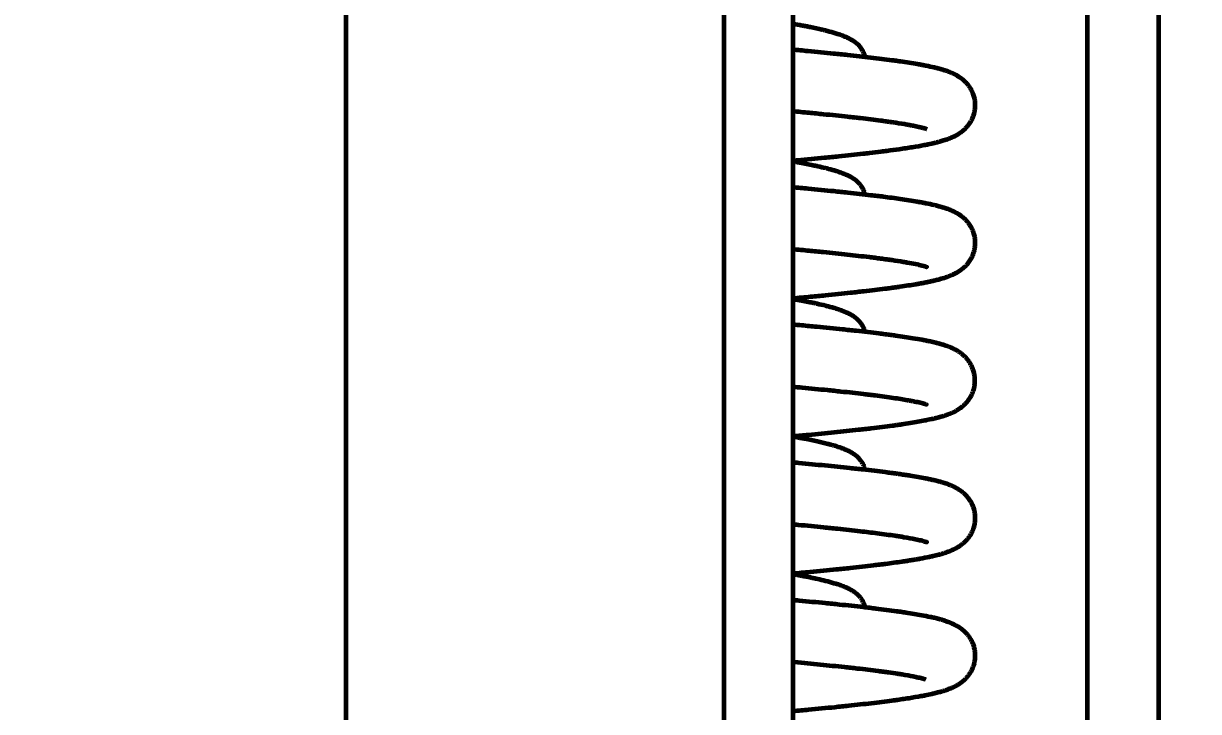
# Model space of a CAD drawing. Header units: millimetres. Extents: x 0 to 840, y 0 to 594.
# Drawn here: x 59.753 to 64.31, y 458.604 to 461.27 of the extents above; entities that cross this region are included whole.
import ezdxf

# ---------------------------------------------------------------- set-up
doc = ezdxf.new("R2010")
doc.units = ezdxf.units.MM
doc.linetypes.add('K5LT_BASIC', pattern=[0])
doc.linetypes.add('K5LT_THIN', pattern=[0])
doc.layers.add('Системный слой', color=7, linetype='Continuous')
doc.styles.add('KDIMTEXTSTYLE', font='GOST_AU.SHX', dxfattribs={"width": 0.96, "oblique": 15, "height": 5})
doc.dimstyles.new('KDIMSTYLE (0.07)', dxfattribs={"dimtxt": 5, "dimasz": 1, "dimexe": 2, "dimexo": 0, "dimgap": 1, "dimtad": 1, "dimlfac": 15, "dimtxsty": 'KDIMTEXTSTYLE', "dimsah": 1, "dimcen": 0, "dimdle": 1, "dimadec": 0, "dimazin": 0, "dimtfac": 0.667, "dimtmove": 0, "dimatfit": 3, "dimfxl": 1, "dimtvp": 1, "dimtolj": 1, "dimtzin": 0, "dimarcsym": 0})

# ---------------------------------------------------------------- blocks, each defined once
blk = doc.blocks.new('KDIMARROW_01')
at = {"layer": 'Системный слой'}
blk.add_hatch(color=0, dxfattribs=at).paths.add_polyline_path([(0, 0), (-5, 0.6583), (-4.5, 0), (-5, -0.6583)])
at = {"layer": 'Системный слой', "color": 0, "linetype": 'K5LT_THIN', "lineweight": 18}
for p, q in [((-4.5, 0), (-5, 0.6583)), ((-5, 0.6583), (0, 0)), ((0, 0), (-5, -0.6583)), ((-5, -0.6583), (-4.5, 0)), ((0, 0), (-1, 0))]:
    blk.add_line(p, q, dxfattribs=at)

msp = doc.modelspace()

# ---------------------------------------------------------------- linework, layer by layer
at = {"layer": 'Системный слой', "color": 5, "linetype": 'K5LT_BASIC', "lineweight": 60, "true_color": 0x0000ff}
for p, q in [((61.00305, 512.31632), (61.00305, 411.74583)), ((62.46971, 512.30589), (62.46971, 411.73474)), ((63.87945, 446.48472), (63.87945, 479.15139)), ((64.15418, 479.15139), (64.15418, 446.48472)), ((62.73638, 479.01806), (62.73638, 446.61806))]:
    msp.add_line(p, q, dxfattribs=at)
for points, knots in [([(62.73638, 461.26993), (62.74903, 461.2677), (62.76129, 461.26547), (62.77834, 461.26224), (62.78348, 461.26126), (62.79361, 461.25927), (62.79859, 461.25828), (62.81983, 461.25395), (62.83518, 461.25061), (62.85097, 461.24688), (62.85235, 461.24655), (62.85804, 461.24519), (62.86226, 461.24415), (62.87051, 461.24206), (62.87456, 461.24101), (62.88966, 461.23696), (62.90013, 461.2339), (62.9171, 461.2284), (62.92397, 461.22599), (62.93615, 461.22129), (62.9416, 461.21902), (62.9495, 461.21538), (62.95205, 461.21415), (62.95716, 461.21155), (62.95953, 461.21027), (62.96692, 461.20607), (62.97188, 461.20292), (62.97882, 461.19776), (62.98089, 461.19613), (62.98652, 461.19134), (62.98987, 461.18817), (62.99519, 461.18222), (62.99684, 461.18022), (63.0002, 461.17577), (63.00177, 461.17349), (63.00475, 461.1687), (63.00621, 461.1661), (63.00874, 461.16099), (63.01002, 461.15805), (63.01253, 461.15131), (63.0139, 461.1466), (63.01482, 461.14196), (63.01484, 461.14185), (63.01486, 461.14173)], [18.2724211, 18.2724211, 18.2724211, 18.2724211, 18.9759641, 18.9759641, 19.2863733, 19.2863733, 19.5978108, 19.5978108, 20.6361966, 20.6361966, 20.7370337, 20.7370337, 21.0524753, 21.0524753, 21.3680172, 21.3680172, 22.2598276, 22.2598276, 22.9155012, 22.9155012, 23.4758373, 23.4758373, 23.7564918, 23.7564918, 24.0221709, 24.0221709, 24.5664052, 24.5664052, 24.7990023, 24.7990023, 25.1935999, 25.1935999, 25.3943272, 25.3943272, 25.588428, 25.588428, 25.7781975, 25.7781975, 25.9655463, 25.9655463, 26.2456504, 26.2456504, 26.2528438, 26.2528438, 26.2528438, 26.2528438]), ([(62.73638, 461.16975), (62.74619, 461.16886), (62.75594, 461.16796), (62.77541, 461.16615), (62.78513, 461.16524), (62.82917, 461.16109), (62.86252, 461.15784), (62.90382, 461.15367), (62.91289, 461.15274), (62.93084, 461.15088), (62.93973, 461.14995), (62.98009, 461.14567), (63.01027, 461.14231), (63.06796, 461.13552), (63.09544, 461.13208), (63.12842, 461.12764), (63.13557, 461.12665), (63.14648, 461.12512), (63.15034, 461.12457), (63.17766, 461.12062), (63.19937, 461.11721), (63.22548, 461.11267), (63.2313, 461.11162), (63.24265, 461.10951), (63.24822, 461.10844), (63.26462, 461.10517), (63.27508, 461.10292), (63.28978, 461.09946), (63.29453, 461.09829), (63.30556, 461.09543), (63.31191, 461.09367), (63.32227, 461.09055), (63.32616, 461.08932), (63.33646, 461.08583), (63.34281, 461.08348), (63.35249, 461.07944), (63.35607, 461.07785), (63.36311, 461.07447), (63.36623, 461.07288), (63.37581, 461.06757), (63.38167, 461.06393), (63.39118, 461.05691), (63.39454, 461.05423), (63.40083, 461.04871), (63.40412, 461.04557), (63.41013, 461.03921), (63.41313, 461.03574), (63.41667, 461.03117), (63.41733, 461.03029), (63.41929, 461.02762), (63.42058, 461.02578), (63.42432, 461.02009), (63.42669, 461.01606), (63.43184, 461.00606), (63.43447, 460.99988), (63.4382, 460.98862), (63.43956, 460.98352), (63.4416, 460.97332), (63.44232, 460.96807), (63.44309, 460.9576), (63.44315, 460.95232), (63.44261, 460.94184), (63.44201, 460.93665), (63.44021, 460.92643), (63.439, 460.92146), (63.43604, 460.91173), (63.4343, 460.90708), (63.43034, 460.89804), (63.42816, 460.89377), (63.42256, 460.88411), (63.41906, 460.87901), (63.41217, 460.87023), (63.40878, 460.86641), (63.40237, 460.85989), (63.3993, 460.85705), (63.39328, 460.8519), (63.39002, 460.84935), (63.38388, 460.84489), (63.38057, 460.84269), (63.37432, 460.83879), (63.37108, 460.83692), (63.36185, 460.83195), (63.35641, 460.8294), (63.34697, 460.82538), (63.34398, 460.82419), (63.33701, 460.82156), (63.33343, 460.82029), (63.32433, 460.81722), (63.31842, 460.8154), (63.30844, 460.81253), (63.30417, 460.81136), (63.29525, 460.80905), (63.29076, 460.80793), (63.27833, 460.80498), (63.27016, 460.80318), (63.25644, 460.80034), (63.25106, 460.79926), (63.23128, 460.79546), (63.21614, 460.79279), (63.18381, 460.78752), (63.16663, 460.78491), (63.13347, 460.78018), (63.11779, 460.77805), (63.09393, 460.77495), (63.08628, 460.77398), (63.06413, 460.77121), (63.0493, 460.76942), (63.02585, 460.76668), (63.01755, 460.76572), (62.97917, 460.76137), (62.94765, 460.75799), (62.90572, 460.75367), (62.89657, 460.75275), (62.87813, 460.75089), (62.86883, 460.74997), (62.82602, 460.74575), (62.79142, 460.74247), (62.74939, 460.73859), (62.7429, 460.73799), (62.73638, 460.7374)], [4.1668809, 4.1668809, 4.1668809, 4.1668809, 4.4685122, 4.4685122, 4.7742385, 4.7742385, 5.8641996, 5.8641996, 6.1750895, 6.1750895, 6.4870773, 6.4870773, 7.6093751, 7.6093751, 8.7522861, 8.7522861, 9.0762528, 9.0762528, 9.2571524, 9.2571524, 10.3697105, 10.3697105, 10.7012069, 10.7012069, 11.0329887, 11.0329887, 11.7112362, 11.7112362, 12.0390048, 12.0390048, 12.5089363, 12.5089363, 12.8145839, 12.8145839, 13.296483, 13.296483, 13.5663675, 13.5663675, 13.8145014, 13.8145014, 14.2199933, 14.2199933, 14.4224333, 14.4224333, 14.6160947, 14.6160947, 14.8029386, 14.8029386, 14.8460907, 14.8460907, 14.932395, 14.932395, 15.1050035, 15.1050035, 15.3405005, 15.3405005, 15.5143577, 15.5143577, 15.685019, 15.685019, 15.8536767, 15.8536767, 16.0214403, 16.0214403, 16.1893677, 16.1893677, 16.3584896, 16.3584896, 16.5298338, 16.5298338, 16.7650125, 16.7650125, 16.9765704, 16.9765704, 17.1636235, 17.1636235, 17.3605847, 17.3605847, 17.5682798, 17.5682798, 17.787512, 17.787512, 18.2179543, 18.2179543, 18.4727563, 18.4727563, 18.7506908, 18.7506908, 19.1853551, 19.1853551, 19.4997899, 19.4997899, 19.8189069, 19.8189069, 20.3544482, 20.3544482, 20.68605, 20.68605, 21.5367781, 21.5367781, 22.3875063, 22.3875063, 23.0901486, 23.0901486, 23.4130933, 23.4130933, 24.0090251, 24.0090251, 24.32784, 24.32784, 25.462092, 25.462092, 25.7737543, 25.7737543, 26.0841589, 26.0841589, 27.1881225, 27.1881225, 27.3885184, 27.3885184, 27.3885184, 27.3885184]), ([(63.25626, 460.86031), (63.25587, 460.86047), (63.25609, 460.86039), (63.25374, 460.86127), (63.25072, 460.86228), (63.24516, 460.8639), (63.24278, 460.86456), (63.23636, 460.86626), (63.23135, 460.86749), (63.22223, 460.86957), (63.21858, 460.87036), (63.2083, 460.87252), (63.20145, 460.87387), (63.18937, 460.87613), (63.18449, 460.87701), (63.16647, 460.88016), (63.15233, 460.88245), (63.13076, 460.88571), (63.12433, 460.88666), (63.11132, 460.88853), (63.10477, 460.88945), (63.09136, 460.89129), (63.08449, 460.89222), (63.05296, 460.89637), (63.02651, 460.89961), (62.99046, 460.90379), (62.98239, 460.90471), (62.96603, 460.90654), (62.95774, 460.90746), (62.91937, 460.91164), (62.88787, 460.91492), (62.84598, 460.9191), (62.8368, 460.92001), (62.81829, 460.92182), (62.80895, 460.92272), (62.77889, 460.92561), (62.75782, 460.92759), (62.73638, 460.92957)], [0, 0, 0, 0, 0.3095839, 0.3095839, 1.0292274, 1.0292274, 1.3637858, 1.3637858, 1.9592679, 1.9592679, 2.3306289, 2.3306289, 2.9261111, 2.9261111, 3.3034746, 3.3034746, 4.2582491, 4.2582491, 4.647893, 4.647893, 5.0231147, 5.0231147, 5.3976469, 5.3976469, 6.7051952, 6.7051952, 7.0742298, 7.0742298, 7.4416113, 7.4416113, 8.7501023, 8.7501023, 9.1118941, 9.1118941, 9.4727252, 9.4727252, 10.2627737, 10.2627737, 10.2627737, 10.2627737]), ([(62.73638, 460.73659), (62.73757, 460.73638), (62.73876, 460.73617), (62.74546, 460.73499), (62.7509, 460.73401), (62.77472, 460.72966), (62.79224, 460.72628), (62.81255, 460.72208), (62.8163, 460.72129), (62.82474, 460.71949), (62.82939, 460.71848), (62.84404, 460.71521), (62.85369, 460.71294), (62.8671, 460.7096), (62.87119, 460.70855), (62.88551, 460.70477), (62.89524, 460.702), (62.91136, 460.69697), (62.91798, 460.69476), (62.92744, 460.69131), (62.93046, 460.69017), (62.93909, 460.68675), (62.94448, 460.68443), (62.95227, 460.68071), (62.95484, 460.67942), (62.96255, 460.67532), (62.96755, 460.67238), (62.9748, 460.66742), (62.97696, 460.66584), (62.98289, 460.66122), (62.98676, 460.65783), (62.9923, 460.65214), (62.99409, 460.65016), (62.99718, 460.64643), (62.99834, 460.64494), (63.00119, 460.64101), (63.00265, 460.63882), (63.0056, 460.63387), (63.00691, 460.63145), (63.01, 460.62492), (63.01159, 460.62079), (63.01363, 460.61397), (63.01434, 460.61108), (63.01487, 460.60837)], [18.9866963, 18.9866963, 18.9866963, 18.9866963, 19.053135, 19.053135, 19.3618002, 19.3618002, 20.4254565, 20.4254565, 20.6709232, 20.6709232, 20.9850688, 20.9850688, 21.6814403, 21.6814403, 21.997325, 21.997325, 22.8134617, 22.8134617, 23.4301858, 23.4301858, 23.7326693, 23.7326693, 24.2956329, 24.2956329, 24.5741367, 24.5741367, 25.1371003, 25.1371003, 25.3743849, 25.3743849, 25.7988479, 25.7988479, 26.0097208, 26.0097208, 26.1561193, 26.1561193, 26.3501303, 26.3501303, 26.5379013, 26.5379013, 26.8095241, 26.8095241, 26.9776157, 26.9776157, 26.9776157, 26.9776157]), ([(62.73638, 460.63642), (62.75647, 460.63458), (62.77626, 460.63275), (62.83011, 460.62767), (62.86345, 460.62442), (62.90473, 460.62024), (62.91379, 460.61931), (62.93173, 460.61746), (62.94061, 460.61653), (62.98094, 460.61224), (63.01109, 460.60889), (63.04779, 460.60456), (63.05579, 460.6036), (63.07157, 460.60168), (63.07934, 460.60071), (63.11024, 460.5968), (63.13221, 460.59384), (63.17649, 460.58747), (63.19827, 460.58405), (63.22446, 460.57951), (63.2303, 460.57847), (63.24168, 460.57636), (63.24726, 460.57529), (63.2638, 460.57201), (63.27438, 460.56974), (63.2892, 460.56626), (63.29396, 460.56509), (63.30504, 460.56224), (63.31141, 460.56048), (63.32182, 460.55736), (63.32572, 460.55612), (63.33598, 460.55267), (63.34231, 460.55034), (63.35196, 460.54634), (63.35554, 460.54476), (63.36259, 460.5414), (63.36571, 460.53982), (63.37531, 460.53453), (63.38122, 460.5309), (63.39075, 460.52391), (63.39412, 460.52124), (63.40042, 460.51576), (63.40371, 460.51264), (63.40974, 460.50632), (63.41275, 460.50287), (63.41641, 460.49817), (63.41719, 460.49716), (63.41948, 460.49403), (63.42098, 460.49187), (63.42531, 460.48517), (63.42802, 460.48038), (63.43327, 460.46946), (63.43573, 460.46319), (63.43915, 460.45178), (63.44037, 460.44664), (63.44212, 460.43636), (63.44269, 460.4311), (63.44315, 460.4206), (63.44306, 460.41533), (63.44222, 460.40489), (63.44148, 460.39975), (63.43939, 460.38963), (63.43806, 460.38472), (63.43437, 460.37372), (63.43189, 460.36789), (63.42612, 460.35659), (63.42286, 460.35129), (63.41573, 460.34118), (63.41182, 460.33645), (63.4049, 460.32903), (63.4019, 460.32612), (63.39584, 460.32068), (63.39278, 460.31817), (63.38694, 460.31373), (63.38417, 460.31178), (63.38009, 460.30907), (63.37874, 460.30821), (63.37476, 460.30573), (63.37212, 460.3042), (63.36453, 460.3), (63.35949, 460.29754), (63.35132, 460.29387), (63.3479, 460.29243), (63.34096, 460.28969), (63.3376, 460.28844), (63.32627, 460.28446), (63.31902, 460.28221), (63.30714, 460.27884), (63.30269, 460.27764), (63.29212, 460.27492), (63.28567, 460.27336), (63.27405, 460.27072), (63.26904, 460.26963), (63.25869, 460.26746), (63.2533, 460.26637), (63.24233, 460.26424), (63.23669, 460.26318), (63.22506, 460.26108), (63.21914, 460.26004), (63.1942, 460.25579), (63.1739, 460.25264), (63.14747, 460.24884), (63.14273, 460.24817), (63.13084, 460.24651), (63.1236, 460.24552), (63.10889, 460.24356), (63.10141, 460.24258), (63.06812, 460.23832), (63.0409, 460.23505), (63.00388, 460.23084), (62.99541, 460.22989), (62.97827, 460.228), (62.96961, 460.22705), (62.92956, 460.22275), (62.89684, 460.2194), (62.85353, 460.21513), (62.8441, 460.2142), (62.82509, 460.21237), (62.81551, 460.21145), (62.78313, 460.20837), (62.75996, 460.20622), (62.73638, 460.20406)], [4.8614913, 4.8614913, 4.8614913, 4.8614913, 5.5818422, 5.5818422, 6.8537816, 6.8537816, 7.2165198, 7.2165198, 7.5805572, 7.5805572, 8.8901314, 8.8901314, 9.2629528, 9.2629528, 9.6374066, 9.6374066, 10.777329, 10.777329, 12.0760222, 12.0760222, 12.4627177, 12.4627177, 12.8497672, 12.8497672, 13.6476354, 13.6476354, 14.030295, 14.030295, 14.5806236, 14.5806236, 14.9375852, 14.9375852, 15.4968858, 15.4968858, 15.8128221, 15.8128221, 16.1031491, 16.1031491, 16.5794431, 16.5794431, 16.816443, 16.816443, 17.0430466, 17.0430466, 17.2614572, 17.2614572, 17.3202665, 17.3202665, 17.437885, 17.437885, 17.6731221, 17.6731221, 17.9452692, 17.9452692, 18.146873, 18.146873, 18.3452432, 18.3452432, 18.5417021, 18.5417021, 18.7374953, 18.7374953, 18.9338212, 18.9338212, 19.1900877, 19.1900877, 19.4587033, 19.4587033, 19.7473174, 19.7473174, 19.9632411, 19.9632411, 20.18761, 20.18761, 20.3983651, 20.3983651, 20.504022, 20.504022, 20.7153359, 20.7153359, 21.1379637, 21.1379637, 21.4394631, 21.4394631, 21.7571441, 21.7571441, 22.4282853, 22.4282853, 22.7978185, 22.7978185, 23.3173736, 23.3173736, 23.7004594, 23.7004594, 24.0872909, 24.0872909, 24.4746387, 24.4746387, 24.8619441, 24.8619441, 26.0594127, 26.0594127, 26.3165195, 26.3165195, 26.6958577, 26.6958577, 27.0734281, 27.0734281, 28.3445503, 28.3445503, 28.7146429, 28.7146429, 29.0827698, 29.0827698, 30.3950598, 30.3950598, 30.7560073, 30.7560073, 31.115669, 31.115669, 31.9611181, 31.9611181, 31.9611181, 31.9611181]), ([(62.73638, 460.39624), (62.75784, 460.39425), (62.77892, 460.39227), (62.80897, 460.38939), (62.81828, 460.38848), (62.83674, 460.38668), (62.84589, 460.38578), (62.88728, 460.38164), (62.91835, 460.37842), (62.97769, 460.37195), (63.00595, 460.36872), (63.04003, 460.36457), (63.04746, 460.36365), (63.06206, 460.36181), (63.06921, 460.36089), (63.08478, 460.35885), (63.09312, 460.35772), (63.10786, 460.35569), (63.11436, 460.35477), (63.13629, 460.35159), (63.15088, 460.34934), (63.16972, 460.34623), (63.17501, 460.34534), (63.19196, 460.34236), (63.20276, 460.34031), (63.22166, 460.33641), (63.23, 460.33451), (63.24122, 460.33167), (63.24519, 460.33057), (63.24961, 460.32925), (63.25147, 460.32867), (63.2536, 460.32796), (63.25473, 460.32756), (63.25632, 460.32697), (63.25572, 460.32722), (63.25569, 460.32724)], [44.6451826, 44.6451826, 44.6451826, 44.6451826, 45.4796506, 45.4796506, 45.8593105, 45.8593105, 46.2400897, 46.2400897, 47.6009443, 47.6009443, 48.9714035, 48.9714035, 49.363523, 49.363523, 49.7564777, 49.7564777, 50.2374696, 50.2374696, 50.6332622, 50.6332622, 51.6101445, 51.6101445, 52.0088925, 52.0088925, 52.9375508, 52.9375508, 53.866209, 53.866209, 54.4569533, 54.4569533, 54.8067414, 54.8067414, 55.1382567, 55.1382567, 55.699993, 55.699993, 55.699993, 55.699993]), ([(62.73638, 460.20326), (62.74067, 460.2025), (62.74492, 460.20175), (62.76787, 460.19762), (62.78568, 460.19423), (62.80741, 460.18982), (62.81224, 460.18882), (62.82177, 460.1868), (62.82645, 460.18579), (62.84165, 460.18243), (62.85177, 460.18007), (62.86564, 460.17663), (62.86975, 460.17559), (62.88427, 460.17178), (62.89417, 460.16898), (62.91052, 460.16392), (62.91722, 460.16169), (62.93005, 460.15704), (62.93623, 460.15462), (62.94488, 460.15085), (62.94763, 460.1496), (62.95549, 460.14581), (62.96051, 460.14316), (62.96793, 460.13868), (62.97015, 460.13726), (62.97455, 460.13426), (62.97673, 460.13268), (62.98268, 460.12806), (62.98655, 460.12469), (62.99213, 460.11899), (62.99391, 460.11704), (62.99733, 460.11293), (62.99877, 460.11107), (63.00189, 460.10664), (63.00333, 460.10441), (63.00693, 460.09818), (63.00883, 460.09429), (63.01204, 460.08615), (63.01342, 460.08169), (63.01453, 460.07672), (63.01469, 460.07591), (63.01485, 460.07509)], [19.0173249, 19.0173249, 19.0173249, 19.0173249, 19.2562342, 19.2562342, 20.3227684, 20.3227684, 20.6355248, 20.6355248, 20.9494884, 20.9494884, 21.6752028, 21.6752028, 21.9911251, 21.9911251, 22.8173207, 22.8173207, 23.4389756, 23.4389756, 24.0606305, 24.0606305, 24.3484874, 24.3484874, 24.9103531, 24.9103531, 25.1588911, 25.1588911, 25.3970667, 25.3970667, 25.8240667, 25.8240667, 26.0350547, 26.0350547, 26.2176216, 26.2176216, 26.4101423, 26.4101423, 26.6914451, 26.6914451, 26.959428, 26.959428, 27.0083802, 27.0083802, 27.0083802, 27.0083802]), ([(62.73638, 459.67073), (62.73715, 459.6708), (62.73792, 459.67087), (62.7486, 459.67185), (62.75843, 459.67275), (62.77798, 459.67457), (62.78769, 459.67548), (62.83167, 459.67963), (62.86498, 459.68288), (62.92976, 459.68944), (62.96117, 459.69276), (62.99963, 459.69703), (63.00803, 459.69797), (63.02461, 459.69987), (63.0328, 459.70082), (63.06985, 459.7052), (63.09722, 459.70863), (63.13006, 459.71307), (63.13718, 459.71405), (63.14915, 459.71574), (63.15406, 459.71645), (63.18148, 459.72045), (63.20236, 459.72377), (63.24076, 459.7305), (63.25808, 459.73387), (63.27924, 459.73855), (63.28411, 459.73967), (63.29355, 459.74195), (63.29825, 459.74314), (63.30891, 459.74598), (63.31499, 459.7477), (63.32506, 459.75082), (63.3288, 459.75204), (63.34013, 459.75597), (63.34722, 459.7587), (63.35792, 459.76349), (63.36149, 459.7652), (63.36834, 459.76874), (63.37177, 459.77063), (63.38053, 459.7759), (63.386, 459.77956), (63.39482, 459.7865), (63.39803, 459.78923), (63.40431, 459.79512), (63.40738, 459.79825), (63.41333, 459.80499), (63.41619, 459.80855), (63.42163, 459.81616), (63.4242, 459.82016), (63.42979, 459.8301), (63.43262, 459.83612), (63.43733, 459.84876), (63.43919, 459.85518), (63.44185, 459.86836), (63.44266, 459.87501), (63.44315, 459.88694), (63.44304, 459.89219), (63.44218, 459.90256), (63.44142, 459.90773), (63.43933, 459.91775), (63.43796, 459.92275), (63.43478, 459.93219), (63.4329, 459.93681), (63.42872, 459.94566), (63.4264, 459.9499), (63.42145, 459.95794), (63.41879, 459.96175), (63.41543, 459.96611), (63.41479, 459.96692), (63.41128, 459.97125), (63.40825, 459.97462), (63.40086, 459.98213), (63.39609, 459.98632), (63.38853, 459.99227), (63.38537, 459.99454), (63.3791, 459.99876), (63.37613, 460.0006), (63.36974, 460.00431), (63.36693, 460.00583), (63.35754, 460.0106), (63.35168, 460.01317), (63.34241, 460.0169), (63.3387, 460.0183), (63.33144, 460.02088), (63.32776, 460.02212), (63.31761, 460.02534), (63.31149, 460.02712), (63.30075, 460.03002), (63.29619, 460.0312), (63.28497, 460.03396), (63.278, 460.03556), (63.26567, 460.03824), (63.26047, 460.03932), (63.24978, 460.04147), (63.24423, 460.04254), (63.22705, 460.04576), (63.21486, 460.04788), (63.18156, 460.05336), (63.15941, 460.05667), (63.12929, 460.06085), (63.1228, 460.06173), (63.10887, 460.06359), (63.10138, 460.06457), (63.08617, 460.06652), (63.07844, 460.06749), (63.04273, 460.07189), (63.0132, 460.07531), (62.97349, 460.07967), (62.96473, 460.08062), (62.9471, 460.08251), (62.93822, 460.08344), (62.8972, 460.08772), (62.8638, 460.09105), (62.81973, 460.0953), (62.81013, 460.09621), (62.79079, 460.09804), (62.78105, 460.09896), (62.75972, 460.10094), (62.7481, 460.10202), (62.73638, 460.10309)], [20.5004212, 20.5004212, 20.5004212, 20.5004212, 20.5288539, 20.5288539, 20.8944671, 20.8944671, 21.2613492, 21.2613492, 22.5694323, 22.5694323, 23.9023707, 23.9023707, 24.2813602, 24.2813602, 24.6620587, 24.6620587, 26.0310238, 26.0310238, 26.4197843, 26.4197843, 26.6974885, 26.6974885, 27.9923383, 27.9923383, 29.2622355, 29.2622355, 29.6574406, 29.6574406, 30.0496169, 30.0496169, 30.5944099, 30.5944099, 30.956995, 30.956995, 31.6233783, 31.6233783, 31.9346711, 31.9346711, 32.2239072, 32.2239072, 32.6561512, 32.6561512, 32.8961218, 32.8961218, 33.1242799, 33.1242799, 33.3442043, 33.3442043, 33.5583836, 33.5583836, 33.8388043, 33.8388043, 34.1044059, 34.1044059, 34.3623828, 34.3623828, 34.5636874, 34.5636874, 34.7661783, 34.7661783, 34.9711601, 34.9711601, 35.1800107, 35.1800107, 35.3915966, 35.3915966, 35.6045709, 35.6045709, 35.6542449, 35.6542449, 35.8764914, 35.8764914, 36.2136294, 36.2136294, 36.4521995, 36.4521995, 36.7025209, 36.7025209, 36.9680492, 36.9680492, 37.5074268, 37.5074268, 37.8375662, 37.8375662, 38.1840404, 38.1840404, 38.7474291, 38.7474291, 39.1316881, 39.1316881, 39.6950767, 39.6950767, 40.0911206, 40.0911206, 40.4893947, 40.4893947, 41.301946, 41.301946, 42.6035807, 42.6035807, 42.9524479, 42.9524479, 43.3406875, 43.3406875, 43.7274479, 43.7274479, 45.0969257, 45.0969257, 45.4778107, 45.4778107, 45.8541567, 45.8541567, 47.1961093, 47.1961093, 47.5656724, 47.5656724, 47.9340082, 47.9340082, 48.3662123, 48.3662123, 48.3662123, 48.3662123]), ([(62.73638, 459.8629), (62.74859, 459.86177), (62.76069, 459.86065), (62.80642, 459.85633), (62.83916, 459.85314), (62.87959, 459.84906), (62.88846, 459.84815), (62.90601, 459.84633), (62.91469, 459.84542), (62.95397, 459.84125), (62.9832, 459.838), (63.01855, 459.83384), (63.02622, 459.83292), (63.04132, 459.83108), (63.04874, 459.83016), (63.08132, 459.82604), (63.10487, 459.82285), (63.14637, 459.81675), (63.16473, 459.81381), (63.18597, 459.81008), (63.19083, 459.80919), (63.20014, 459.80744), (63.20454, 459.80658), (63.21697, 459.80407), (63.22384, 459.80258), (63.23372, 459.80023), (63.2381, 459.79913), (63.24553, 459.79716), (63.25157, 459.79534), (63.25673, 459.79352), (63.2542, 459.79465), (63.25473, 459.79438)], [35.1401365, 35.1401365, 35.1401365, 35.1401365, 35.5140966, 35.5140966, 36.570005, 36.570005, 36.8712005, 36.8712005, 37.1732964, 37.1732964, 38.2566312, 38.2566312, 38.5637945, 38.5637945, 38.8724733, 38.8724733, 39.9474061, 39.9474061, 40.9542336, 40.9542336, 41.2681732, 41.2681732, 41.5816678, 41.5816678, 42.1900096, 42.1900096, 42.4269026, 42.4269026, 42.8114668, 42.8114668, 43.1720171, 43.1720171, 43.1720171, 43.1720171]), ([(62.73638, 459.66993), (62.74158, 459.66901), (62.74672, 459.6681), (62.75719, 459.6662), (62.76253, 459.66522), (62.77305, 459.66325), (62.77824, 459.66226), (62.80015, 459.65802), (62.81602, 459.65476), (62.84571, 459.6482), (62.85949, 459.64492), (62.87369, 459.64122), (62.87497, 459.64089), (62.88023, 459.63949), (62.88413, 459.63843), (62.89171, 459.63629), (62.89543, 459.63521), (62.90773, 459.6315), (62.91596, 459.62881), (62.92978, 459.62381), (62.93557, 459.62155), (62.94403, 459.6179), (62.94671, 459.61669), (62.95473, 459.61288), (62.96002, 459.61011), (62.96754, 459.60559), (62.96971, 459.60422), (62.97618, 459.59984), (62.98019, 459.59682), (62.98625, 459.5915), (62.98822, 459.58965), (62.99197, 459.58583), (62.99387, 459.58374), (62.99735, 459.57958), (62.9991, 459.57729), (63.00173, 459.57351), (63.00273, 459.57198), (63.00505, 459.56818), (63.00628, 459.56596), (63.00938, 459.55969), (63.01096, 459.55586), (63.01325, 459.54872), (63.014, 459.54591), (63.0147, 459.54254), (63.01478, 459.54213), (63.01486, 459.54172)], [18.7531004, 18.7531004, 18.7531004, 18.7531004, 19.0426039, 19.0426039, 19.3519837, 19.3519837, 19.6624182, 19.6624182, 20.6833386, 20.6833386, 21.6908751, 21.6908751, 21.7920482, 21.7920482, 22.107652, 22.107652, 22.422554, 22.422554, 23.1771574, 23.1771574, 23.76632, 23.76632, 24.0510557, 24.0510557, 24.6297246, 24.6297246, 24.8812289, 24.8812289, 25.3358291, 25.3358291, 25.5527337, 25.5527337, 25.7623323, 25.7623323, 25.9659718, 25.9659718, 26.0933256, 26.0933256, 26.2696887, 26.2696887, 26.5430743, 26.5430743, 26.7231823, 26.7231823, 26.747829, 26.747829, 26.747829, 26.747829]), ([(62.73638, 459.56975), (62.74418, 459.56904), (62.75194, 459.56833), (62.79446, 459.56439), (62.82833, 459.56117), (62.89435, 459.55467), (62.92645, 459.55138), (62.96594, 459.54716), (62.97458, 459.54622), (62.99175, 459.54433), (63.00026, 459.54338), (63.03913, 459.53898), (63.068, 459.53552), (63.10267, 459.53107), (63.11011, 459.53009), (63.12474, 459.52814), (63.13192, 459.52716), (63.1434, 459.52555), (63.14778, 459.52493), (63.15903, 459.52332), (63.16581, 459.52232), (63.17908, 459.52031), (63.18559, 459.5193), (63.21315, 459.51491), (63.23276, 459.51147), (63.25614, 459.50687), (63.26145, 459.50579), (63.2718, 459.50359), (63.2768, 459.50248), (63.2887, 459.49973), (63.29552, 459.49806), (63.30643, 459.49517), (63.3108, 459.49396), (63.32146, 459.49083), (63.32759, 459.48889), (63.33742, 459.48544), (63.34134, 459.48399), (63.34859, 459.4811), (63.35228, 459.47954), (63.36232, 459.47495), (63.36853, 459.47183), (63.37896, 459.46551), (63.3822, 459.4634), (63.38875, 459.45876), (63.39212, 459.45618), (63.39846, 459.45085), (63.40178, 459.44783), (63.40937, 459.44019), (63.41393, 459.43496), (63.41996, 459.42669), (63.42167, 459.42418), (63.42584, 459.41756), (63.4282, 459.41332), (63.43248, 459.40445), (63.43441, 459.39982), (63.43771, 459.39026), (63.4391, 459.38532), (63.44128, 459.37524), (63.44207, 459.37008), (63.44301, 459.35969), (63.44315, 459.35445), (63.44274, 459.34258), (63.44199, 459.33596), (63.43947, 459.32299), (63.43771, 459.31665), (63.43427, 459.30712), (63.43289, 459.30376), (63.42885, 459.29495), (63.42581, 459.28946), (63.42021, 459.28073), (63.41727, 459.27667), (63.41176, 459.2698), (63.40859, 459.26623), (63.40272, 459.26022), (63.39953, 459.25725), (63.39341, 459.25201), (63.39036, 459.24961), (63.38212, 459.2436), (63.37769, 459.24078), (63.36951, 459.23604), (63.36689, 459.23463), (63.36043, 459.23136), (63.35743, 459.22994), (63.35087, 459.22701), (63.34737, 459.22555), (63.33806, 459.22189), (63.33177, 459.21967), (63.32163, 459.2164), (63.31783, 459.21524), (63.30963, 459.21286), (63.30545, 459.21171), (63.29468, 459.20888), (63.28783, 459.20721), (63.27597, 459.20448), (63.27097, 459.20338), (63.25469, 459.19993), (63.24299, 459.19766), (63.22483, 459.19437), (63.21889, 459.19333), (63.2107, 459.19193), (63.20861, 459.19158), (63.2036, 459.19075), (63.20069, 459.19027), (63.19183, 459.18883), (63.18579, 459.18788), (63.17307, 459.18592), (63.16637, 459.18491), (63.13978, 459.18102), (63.11879, 459.17816), (63.08906, 459.17433), (63.08136, 459.17336), (63.06572, 459.17142), (63.05778, 459.17045), (63.02102, 459.16606), (62.99067, 459.16264), (62.9501, 459.15829), (62.94124, 459.15736), (62.92335, 459.15549), (62.91432, 459.15456), (62.87264, 459.1503), (62.83879, 459.14699), (62.78177, 459.14158), (62.75926, 459.13949), (62.73638, 459.1374)], [4.329211, 4.329211, 4.329211, 4.329211, 4.5783282, 4.5783282, 5.7029966, 5.7029966, 6.8469236, 6.8469236, 7.1729351, 7.1729351, 7.5028639, 7.5028639, 8.7010424, 8.7010424, 9.0360051, 9.0360051, 9.3723313, 9.3723313, 9.5840903, 9.5840903, 9.9235696, 9.9235696, 10.2638816, 10.2638816, 11.4012798, 11.4012798, 11.7462608, 11.7462608, 12.0900183, 12.0900183, 12.5812917, 12.5812917, 12.9160715, 12.9160715, 13.407345, 13.407345, 13.7096665, 13.7096665, 13.9971517, 13.9971517, 14.4935765, 14.4935765, 14.7195011, 14.7195011, 14.9329219, 14.9329219, 15.1365911, 15.1365911, 15.4298224, 15.4298224, 15.5506878, 15.5506878, 15.7352255, 15.7352255, 15.9182946, 15.9182946, 16.1009128, 16.1009128, 16.2835509, 16.2835509, 16.4663002, 16.4663002, 16.6986946, 16.6986946, 16.9326884, 16.9326884, 17.0655468, 17.0655468, 17.2935546, 17.2935546, 17.4780005, 17.4780005, 17.6651153, 17.6651153, 17.8565793, 17.8565793, 18.0543303, 18.0543303, 18.388019, 18.388019, 18.6157735, 18.6157735, 18.8636837, 18.8636837, 19.1332006, 19.1332006, 19.6230916, 19.6230916, 19.9319832, 19.9319832, 20.2535622, 20.2535622, 20.7442891, 20.7442891, 21.0861348, 21.0861348, 21.8233971, 21.8233971, 22.1678505, 22.1678505, 22.2856418, 22.2856418, 22.4461305, 22.4461305, 22.7671079, 22.7671079, 23.1079508, 23.1079508, 24.0907485, 24.0907485, 24.4257503, 24.4257503, 24.7598269, 24.7598269, 25.9465776, 25.9465776, 26.2727172, 26.2727172, 26.597358, 26.597358, 27.7542223, 27.7542223, 28.4850152, 28.4850152, 28.4850152, 28.4850152]), ([(62.73638, 459.32957), (62.74342, 459.32892), (62.75041, 459.32827), (62.79137, 459.32444), (62.82437, 459.32126), (62.86521, 459.31718), (62.87418, 459.31627), (62.89193, 459.31446), (62.90071, 459.31355), (62.94046, 459.30939), (62.9701, 459.30614), (63.02091, 459.30026), (63.04265, 459.29762), (63.08829, 459.29178), (63.11164, 459.28857), (63.13892, 459.28449), (63.14487, 459.28357), (63.15641, 459.28175), (63.16197, 459.28085), (63.18384, 459.2772), (63.19843, 459.27452), (63.21521, 459.27108), (63.21908, 459.27025), (63.2263, 459.26865), (63.22964, 459.26788), (63.23878, 459.26566), (63.24826, 459.26306), (63.25491, 459.26086), (63.25525, 459.26076), (63.25647, 459.26022), (63.2549, 459.26096), (63.25508, 459.26087)], [36.9451148, 36.9451148, 36.9451148, 36.9451148, 37.1715796, 37.1715796, 38.2791717, 38.2791717, 38.5952377, 38.5952377, 38.9123437, 38.9123437, 40.0484198, 40.0484198, 40.9754346, 40.9754346, 42.1143211, 42.1143211, 42.4432861, 42.4432861, 42.7724561, 42.7724561, 43.7779142, 43.7779142, 44.106073, 44.106073, 44.4302469, 44.4302469, 45.0204661, 45.0204661, 45.3786477, 45.3786477, 45.4998686, 45.4998686, 45.4998686, 45.4998686]), ([(62.73638, 459.13659), (62.74081, 459.13581), (62.7452, 459.13503), (62.75497, 459.13327), (62.76032, 459.13229), (62.77089, 459.13032), (62.77611, 459.12934), (62.79156, 459.12636), (62.80154, 459.12437), (62.81602, 459.12136), (62.82077, 459.12035), (62.83576, 459.11709), (62.84566, 459.11484), (62.86696, 459.1097), (62.87807, 459.10681), (62.89901, 459.10089), (62.90879, 459.09786), (62.92482, 459.09234), (62.93136, 459.08989), (62.94043, 459.08613), (62.94327, 459.0849), (62.95127, 459.08126), (62.95635, 459.07872), (62.96383, 459.0745), (62.96615, 459.07312), (62.97068, 459.07024), (62.97294, 459.06872), (62.9792, 459.06422), (62.98324, 459.06098), (62.98839, 459.05611), (62.98941, 459.05511), (62.99192, 459.05253), (62.99321, 459.05113), (62.99638, 459.04745), (62.99799, 459.04543), (63.00219, 459.03963), (63.00453, 459.0359), (63.00796, 459.02933), (63.00924, 459.02654), (63.01139, 459.02117), (63.01245, 459.01804), (63.01383, 459.01313), (63.0144, 459.01074), (63.01486, 459.00839)], [18.2014049, 18.2014049, 18.2014049, 18.2014049, 18.4479171, 18.4479171, 18.7569477, 18.7569477, 19.0670601, 19.0670601, 19.6913996, 19.6913996, 20.004663, 20.004663, 20.7000913, 20.7000913, 21.5694479, 21.5694479, 22.4388045, 22.4388045, 23.0823207, 23.0823207, 23.3747512, 23.3747512, 23.9341989, 23.9341989, 24.190248, 24.190248, 24.4361753, 24.4361753, 24.8899354, 24.8899354, 25.0114211, 25.0114211, 25.1692643, 25.1692643, 25.3686085, 25.3686085, 25.6688855, 25.6688855, 25.8553937, 25.8553937, 26.0404833, 26.0404833, 26.1814819, 26.1814819, 26.1814819, 26.1814819]), ([(62.73638, 459.03642), (62.74458, 459.03567), (62.75273, 459.03492), (62.79563, 459.03095), (62.82949, 459.02773), (62.87154, 459.02358), (62.88079, 459.02266), (62.89914, 459.02081), (62.90823, 459.01988), (62.94952, 459.01563), (62.98048, 459.0123), (63.01834, 459.008), (63.02662, 459.00705), (63.04294, 459.00514), (63.05099, 459.00418), (63.0873, 458.99978), (63.114, 458.99633), (63.14425, 458.9921), (63.14949, 458.99136), (63.16157, 458.98961), (63.16831, 458.98861), (63.19707, 458.98424), (63.2176, 458.98082), (63.24802, 458.97519), (63.25901, 458.973), (63.27459, 458.96964), (63.27953, 458.96853), (63.29125, 458.96578), (63.29797, 458.9641), (63.30873, 458.9612), (63.31305, 458.95999), (63.3236, 458.95683), (63.32966, 458.95487), (63.3394, 458.95138), (63.34329, 458.9499), (63.35048, 458.94697), (63.35415, 458.94539), (63.36428, 458.94065), (63.37062, 458.93736), (63.38119, 458.93073), (63.38444, 458.92854), (63.39096, 458.92375), (63.39431, 458.92108), (63.40233, 458.91408), (63.40742, 458.90903), (63.415, 458.9001), (63.41785, 458.8964), (63.42259, 458.88947), (63.42453, 458.88636), (63.42875, 458.87893), (63.43093, 458.87454), (63.43483, 458.86536), (63.43657, 458.86052), (63.43943, 458.85068), (63.4406, 458.84552), (63.44226, 458.83521), (63.44278, 458.82994), (63.4432, 458.81801), (63.4429, 458.81129), (63.44127, 458.79809), (63.43994, 458.79165), (63.43634, 458.77908), (63.4341, 458.77308), (63.42943, 458.76288), (63.4272, 458.75867), (63.42234, 458.75056), (63.41976, 458.74676), (63.41434, 458.73955), (63.4115, 458.73617), (63.40742, 458.73172), (63.4062, 458.73044), (63.40437, 458.72859), (63.40375, 458.72798), (63.40191, 458.72619), (63.40066, 458.72501), (63.39701, 458.72171), (63.39447, 458.71958), (63.38735, 458.71393), (63.38241, 458.71052), (63.37471, 458.70569), (63.37146, 458.70381), (63.36507, 458.70034), (63.36195, 458.69877), (63.35535, 458.69564), (63.35244, 458.69436), (63.34312, 458.69046), (63.33788, 458.68851), (63.32854, 458.68529), (63.32455, 458.68399), (63.31674, 458.68158), (63.31249, 458.68034), (63.30236, 458.67753), (63.29634, 458.67598), (63.2854, 458.67331), (63.28057, 458.67219), (63.26761, 458.6693), (63.25914, 458.66753), (63.2448, 458.66471), (63.23922, 458.66366), (63.21871, 458.6599), (63.20296, 458.65724), (63.18394, 458.65426), (63.1817, 458.65392), (63.1755, 458.65296), (63.17151, 458.65236), (63.15939, 458.65055), (63.15108, 458.64935), (63.13555, 458.64716), (63.12837, 458.64617), (63.096, 458.64181), (63.06929, 458.63846), (63.0132, 458.63184), (62.9839, 458.62857), (62.94445, 458.62436), (62.93555, 458.62343), (62.91758, 458.62156), (62.90851, 458.62063), (62.86666, 458.61638), (62.83269, 458.61307), (62.78798, 458.60884), (62.77824, 458.60793), (62.75862, 458.6061), (62.74876, 458.60519), (62.73801, 458.60421), (62.73719, 458.60414), (62.73638, 458.60406)], [4.1669164, 4.1669164, 4.1669164, 4.1669164, 4.4188979, 4.4188979, 5.5017049, 5.5017049, 5.8110777, 5.8110777, 6.1217324, 6.1217324, 7.2377849, 7.2377849, 7.5561364, 7.5561364, 7.875443, 7.875443, 9.0201706, 9.0201706, 9.2652706, 9.2652706, 9.5922138, 9.5922138, 10.6907426, 10.6907426, 11.3669235, 11.3669235, 11.6973495, 11.6973495, 12.1665632, 12.1665632, 12.4874352, 12.4874352, 12.9566489, 12.9566489, 13.2448707, 13.2448707, 13.518318, 13.518318, 14.0012522, 14.0012522, 14.2154285, 14.2154285, 14.4180143, 14.4180143, 14.7198829, 14.7198829, 14.9036388, 14.9036388, 15.0413112, 15.0413112, 15.2180544, 15.2180544, 15.3940974, 15.3940974, 15.5669237, 15.5669237, 15.7368887, 15.7368887, 15.9511425, 15.9511425, 16.1648847, 16.1648847, 16.3824608, 16.3824608, 16.5541317, 16.5541317, 16.7292216, 16.7292216, 16.9088764, 16.9088764, 16.9845159, 16.9845159, 17.0228683, 17.0228683, 17.0995731, 17.0995731, 17.2529827, 17.2529827, 17.5598019, 17.5598019, 17.7786927, 17.7786927, 18.0098525, 18.0098525, 18.2537383, 18.2537383, 18.6883105, 18.6883105, 18.9830597, 18.9830597, 19.2928596, 19.2928596, 19.7274319, 19.7274319, 20.0533411, 20.0533411, 20.5901614, 20.5901614, 20.9220868, 20.9220868, 21.7749775, 21.7749775, 21.8882062, 21.8882062, 22.0851994, 22.0851994, 22.479186, 22.479186, 22.8045655, 22.8045655, 23.917918, 23.917918, 25.0123365, 25.0123365, 25.3260431, 25.3260431, 25.638318, 25.638318, 26.7510138, 26.7510138, 27.0578743, 27.0578743, 27.3636951, 27.3636951, 27.388694, 27.388694, 27.388694, 27.388694]), ([(62.73638, 458.79624), (62.73875, 458.79602), (62.74111, 458.7958), (62.77766, 458.79241), (62.81088, 458.78924), (62.87552, 458.78284), (62.90688, 458.77962), (62.94527, 458.77549), (62.95363, 458.77458), (62.97015, 458.77275), (62.97829, 458.77184), (63.01504, 458.76765), (63.04211, 458.76438), (63.07442, 458.76021), (63.08141, 458.75929), (63.09509, 458.75745), (63.10178, 458.75653), (63.12033, 458.75393), (63.13179, 458.75224), (63.14855, 458.74967), (63.15431, 458.74876), (63.17555, 458.74531), (63.1897, 458.7428), (63.20977, 458.73889), (63.21672, 458.73745), (63.22663, 458.73524), (63.23001, 458.73445), (63.23841, 458.73241), (63.24261, 458.73128), (63.24854, 458.7296), (63.25041, 458.72903), (63.25294, 458.72818)], [39.3288644, 39.3288644, 39.3288644, 39.3288644, 39.410051, 39.410051, 40.5860168, 40.5860168, 41.7833417, 41.7833417, 42.123064, 42.123064, 42.4640293, 42.4640293, 43.6857011, 43.6857011, 44.0327319, 44.0327319, 44.3804168, 44.3804168, 45.0213982, 45.0213982, 45.3719899, 45.3719899, 46.3580278, 46.3580278, 46.9609613, 46.9609613, 47.3068149, 47.3068149, 47.9097484, 47.9097484, 48.6324248, 48.6324248, 48.6324248, 48.6324248])]:
    msp.add_open_spline(points, degree=3, knots=knots, dxfattribs=at)

# ---------------------------------------------------------------- dimensions: what is measured, and where the dimension line sits
at = {"layer": 'Системный слой', "color": 7}
msp.add_linear_dim(base=(35.79523, 548.52309), p1=(62.98689, 411.46667), p2=(66.39331, 548.52309), angle=90, location=(35.79523, 479.99488), text='\\H5.0;\\W0.965;\\Q15;\\H5.0;\\W0.965;\\Q15;\\Q15;H', dimstyle='KDIMSTYLE (0.07)', override={"dimexo": 0, "dimblk1": 'KDIMARROW_01', "dimblk2": 'KDIMARROW_01', "dimse1": 0, "dimse2": 0, "dimclrt": 7, "dimtolj": 1}, dxfattribs=at).render()

doc.saveas('drawing.dxf')
